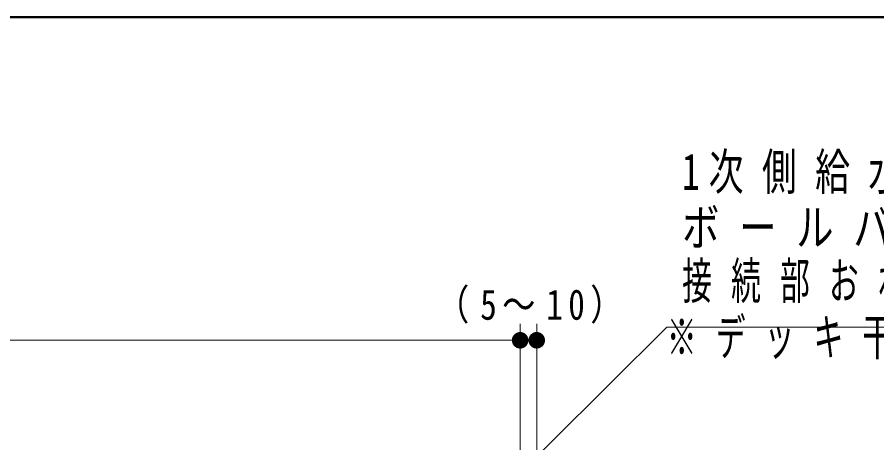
# Model space of a CAD drawing. Units: millimetres on the paper. Extents: x -385 to 0, y -594 to 267.
# Drawn here: x -92.5 to -40.7, y -55.7 to -30 of the extents above; entities that cross this region are included whole.
import ezdxf

# ---------------------------------------------------------------- set-up
doc = ezdxf.new("R2010")
doc.units = ezdxf.units.MM
doc.layers.add('1_10', color=7, linetype='Continuous', lineweight=25)
doc.layers.add('LY_3', color=7, linetype='Continuous', lineweight=13)
doc.styles.add('ＭＳ ゴシック', font='')
doc.styles.get('ＭＳ ゴシック').set_extended_font_data('MS Gothic')

# ---------------------------------------------------------------- blocks, each defined once
blk = doc.blocks.new('filled_dot')
at = {"color": 0, "linetype": 'Continuous', "lineweight": -2, "const_width": 1.25}
blk.add_lwpolyline([(-0.625, 0, 1), (0.625, 0, 1)], format="xyb", close=True, dxfattribs=at)

msp = doc.modelspace()

# ---------------------------------------------------------------- linework, layer by layer
at = {"layer": '1_10', "lineweight": 13}
for p, q in [((-62.187, -61.754), (-62.187, -48.484)), ((-61.187, -58.584), (-61.187, -48.484)), ((-162.187, -49.484), (-62.187, -49.484)), ((-62.187, -49.484), (-61.187, -49.484)), ((-62.187, -49.484), (-62.187, -50.484))]:
    msp.add_line(p, q, dxfattribs=at)
msp.add_lwpolyline([(-77.967, -73.179), (-53.337, -48.687), (-16.411, -48.687)], dxfattribs=at)
at = {"layer": 'LY_3', "lineweight": 50}
msp.add_line((0, -30), (-385, -30), dxfattribs=at)

# ---------------------------------------------------------------- block references
at = {"layer": '1_10', "lineweight": 13, "xscale": 0.4, "yscale": 0.4}
msp.add_blockref('filled_dot', (-62.187, -49.484), dxfattribs=at)
at = {"layer": '1_10', "lineweight": 13, "xscale": 0.4, "yscale": 0.4, "rotation": 180}
for p in [(-62.187, -49.484), (-61.187, -49.484)]:
    msp.add_blockref('filled_dot', p, dxfattribs=at)

# ---------------------------------------------------------------- texts
at = {"layer": '1_10', "style": 'ＭＳ ゴシック'}
for s, insert, char_height, attachment_point in [('\\T1.53;\\W0.7;1次側給水管：', (-52.411, -39.437), 2.199, 4), ('\\T1.53;\\W0.75;ボールバルブ\u300020A', (-52.411, -42.737), 2.199, 4), ('\\T1.64;\\W0.6;接続部おねじ仕様（別途）', (-52.411, -46.037), 2.199, 4), ('\\T1.33;\\W0.8;（5～10）', (-61.277, -48.484), 1.833, 8), ('\\T1.64;\\W0.6;※デッキ干渉注意！', (-53.337, -48.187), 2.199, 1)]:
    msp.add_mtext(s, dxfattribs=dict(at, insert=insert, char_height=char_height, attachment_point=attachment_point))

doc.saveas('drawing.dxf')
